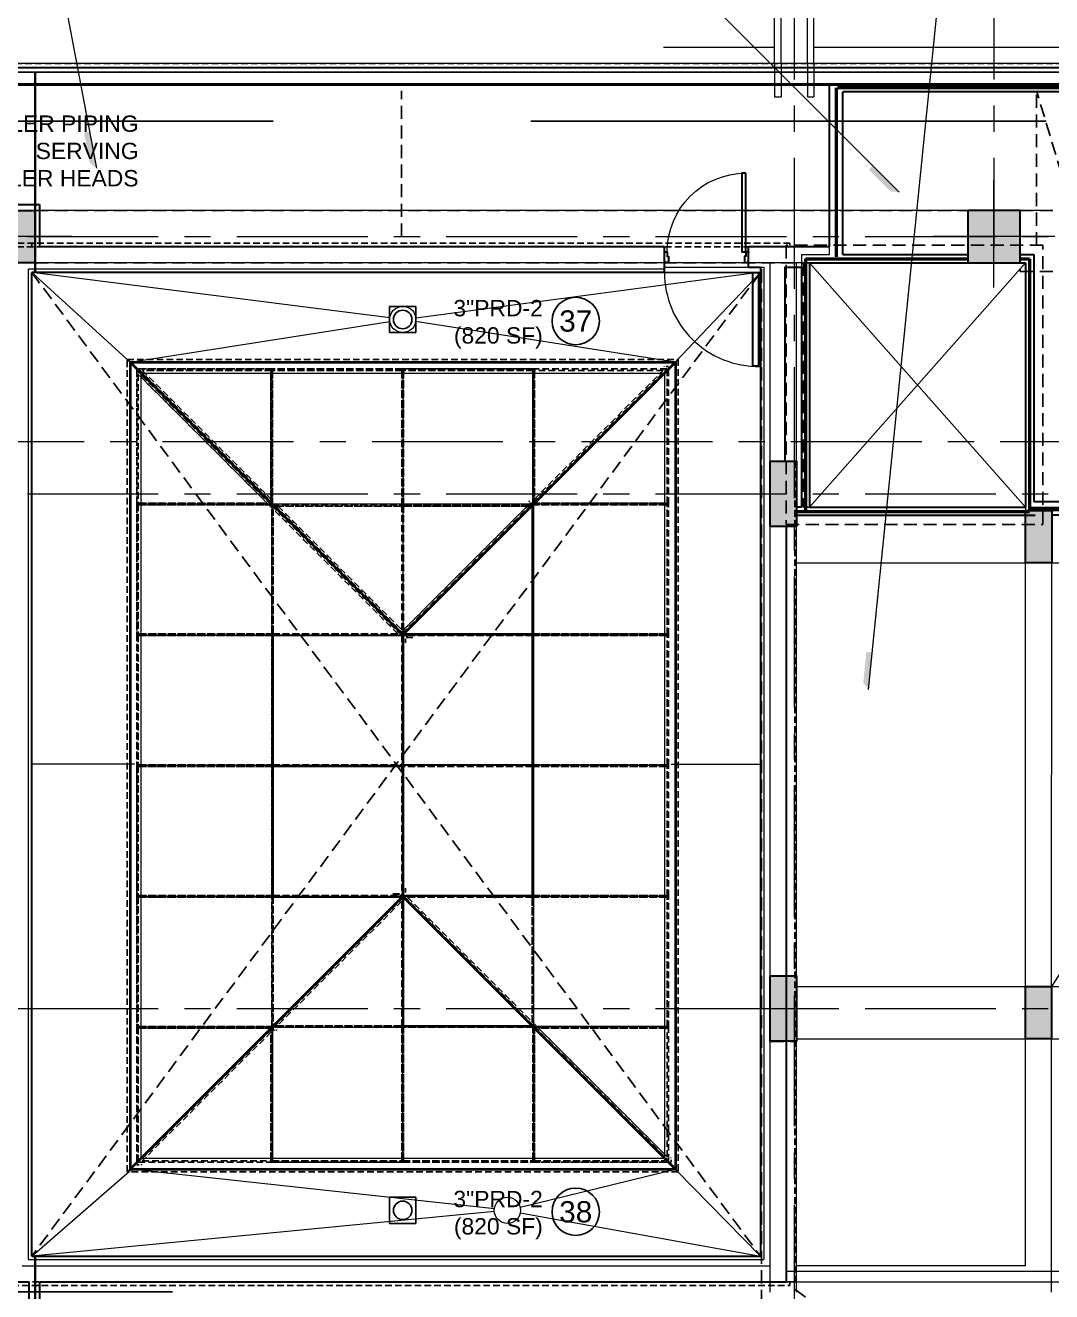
# Model space of a CAD drawing. Header units: inches. Extents: x -26575 to -19632, y -3216 to 2257.
# Drawn here: x -23214 to -22743, y 537 to 1118 of the extents above; entities that cross this region are included whole.
import ezdxf
from ezdxf.enums import TextEntityAlignment as Align

# ---------------------------------------------------------------- set-up
doc = ezdxf.new("R2010")
doc.units = ezdxf.units.IN
doc.header["$LTSCALE"] = 48
doc.header["$MEASUREMENT"] = 0
doc.linetypes.add('A114$0$CENTER', pattern=[2, 1.25, -0.25, 0.25, -0.25])
doc.linetypes.add('NB_15th_PH Roof_plan$0$HIDDEN2', pattern=[0.1875, 0.125, -0.0625])
for name, color, linetype in [('A114$0$A-ANNO-PATT-13-14', 8, 'Continuous'), ('A114$0$A-AREA-IDEN', 8, 'Continuous'), ('A114$0$A-COLS-COLS13-14', 8, 'Continuous'), ('A114$0$A-DOOR', 8, 'Continuous'), ('A114$0$A-DOOR-FRAM', 8, 'Continuous'), ('A114$0$A-FLOR-OPN-TO-BELOW', 8, 'Continuous'), ('A114$0$A-FLOR-SLAB', 8, 'Continuous'), ('A114$0$A-GRID-GRDP0-15', 8, 'Continuous'), ('A114$0$A-ROOF-CRTS', 8, 'Continuous'), ('A114$0$A-ROOF-RFDR', 8, 'Continuous'), ('A114$0$A-ROOF-SKYL', 8, 'Continuous'), ('A114$0$A-TRELLIS-FRAME', 8, 'Continuous'), ('A114$0$A-TRELLIS-FRAME-13-14_floor', 8, 'Continuous'), ('A114$0$A-TRELLIS-FRAME-15th_plan', 8, 'Continuous'), ('A114$0$A-WALL-FIRE', 8, 'Continuous'), ('A114$0$A-WALL-FULL-EXTR', 8, 'Continuous'), ('A114$0$A-WALL-FULL-INTR', 8, 'Continuous'), ('A114$0$A-WALL-INTR', 8, 'Continuous'), ('A114$0$S-BEAM', 8, 'Continuous'), ('A114$0$S-BEAM-BELOW', 8, 'Continuous'), ('NB_15th_PH Roof_plan$0$STCBEAMS', 1, 'NB_15th_PH Roof_plan$0$HIDDEN2'), ('NB_15th_PH Roof_plan$0$STCCOLS2', 1, 'NB_15th_PH Roof_plan$0$HIDDEN2'), ('NB_15th_PH Roof_plan$0$STFIN1', 1, 'NB_15th_PH Roof_plan$0$HIDDEN2'), ('NB_15th_PH Roof_plan$0$STFLOPNGS', 1, 'NB_15th_PH Roof_plan$0$HIDDEN2'), ('NB_15th_PH Roof_plan$0$STPJ', 1, 'NB_15th_PH Roof_plan$0$HIDDEN2'), ('NB_15th_PH Roof_plan$0$STPTREINF', 1, 'NB_15th_PH Roof_plan$0$HIDDEN2'), ('NB_15th_PH Roof_plan$0$STRFDRAIN', 1, 'NB_15th_PH Roof_plan$0$HIDDEN2'), ('NB_15th_PH Roof_plan$0$STSLABEDGE', 1, 'NB_15th_PH Roof_plan$0$HIDDEN2'), ('P-Anno', 6, 'Continuous'), ('P-Anno @ 96', 6, 'Continuous'), ('P-Pipe-Ftng', 122, 'Continuous'), ('P-Strm-Pipe', 13, 'Continuous'), ('XREF', 7, 'Continuous')]:
    doc.layers.add(name, color=color, linetype=linetype)
doc.styles.add('MAMEP ANNO', font='arial.ttf', dxfattribs={"height": 0.078125})
doc.styles.add('NB_15th_PH Roof_plan$0$ROMANS', font='romans.shx', dxfattribs={"width": 0.8})
doc.dimstyles.new('NB_15th_PH Roof_plan$0$tce_96', dxfattribs={"dimscale": 96, "dimtxt": 0.09375, "dimasz": 0.075, "dimexe": 0.075, "dimexo": 0.0625, "dimgap": 0.03125, "dimtad": 1, "dimdec": 3, "dimzin": 3, "dimdsep": 46, "dimlunit": 4, "dimtxsty": 'NB_15th_PH Roof_plan$0$ROMANS', "dimblk": 'NB_15th_PH Roof_plan$0$_ArchTick', "dimcen": 0, "dimdle": 0.075, "dimclrd": 3, "dimclre": 3, "dimclrt": 10, "dimadec": 0, "dimazin": 1, "dimtfac": 1, "dimtdec": 3, "dimtmove": 0, "dimatfit": 3, "dimldrblk": 'NB_15th_PH Roof_plan$0$_ArchTick', "dimfxl": 1, "dimtolj": 1, "dimtzin": 3, "dimlwd": -1, "dimlwe": -1, "dimarcsym": 0})

# ---------------------------------------------------------------- blocks, each defined once
blk = doc.blocks.new('A114')
at = {"layer": 'A114$0$A-ANNO-PATT-13-14', "lineweight": 30, "extrusion": (0, 0, -1)}
for points in [[(23209.02, 1009.15, 0), (23209.02, 1033.15, 0), (23233.02, 1009.15, 0), (23233.02, 1033.15, 0)], [(22755.03, 677.34, 0), (22743.03, 677.34, 0), (22755.03, 653.34, 0), (22743.03, 653.34, 0)]]:
    blk.add_solid(points, dxfattribs=at)
at = {"layer": 'A114$0$A-ANNO-PATT-13-14', "lineweight": 0, "extrusion": (0, 0, -1)}
blk.add_solid([(22757.52, 1033.16, 0), (22781.52, 1033.16, 0), (22757.52, 1009.16, 0), (22781.52, 1009.16, 0)], dxfattribs=at)
at = {"layer": 'A114$0$A-ANNO-PATT-13-14', "lineweight": 30}
for points in [[(-22872.02, 918.16), (-22860.02, 918.16), (-22872.02, 888.16), (-22860.02, 888.16)], [(-22755.02, 895.52), (-22743.02, 895.52), (-22755.02, 871.52), (-22743.02, 871.52)], [(-22872.02, 682.16), (-22860.02, 682.16), (-22872.02, 652.16), (-22860.02, 652.16)]]:
    blk.add_solid(points, dxfattribs=at)
at = {"layer": 'A114$0$A-AREA-IDEN', "lineweight": 0}
for p, q in [((-22827.04, 813.42), (-22760.13, 1473.1)), ((-22812.91, 1041.6), (-22943.12, 1171.87))]:
    blk.add_line(p, q, dxfattribs=at)
at = {"layer": 'A114$0$A-AREA-IDEN', "lineweight": 0, "flags": 128}
blk.add_lwpolyline([(-23186.29, 1339.41), (-23235.39, 1339.41), (-23180.82, 1052.51)], dxfattribs=at)
at = {"layer": 'A114$0$A-AREA-IDEN', "lineweight": 0}
for points in [[(-23180.82, 1052.51), (-23184.01, 1069.3), (-23183.96, 1054.9), (-23186.61, 1068.81)], [(-23180.82, 1052.51), (-23184.01, 1069.3), (-23183.96, 1054.9), (-23186.61, 1068.81)], [(-22812.91, 1041.6), (-22824.99, 1053.7), (-22816.85, 1041.82), (-22826.86, 1051.83)], [(-22812.91, 1041.6), (-22824.99, 1053.7), (-22816.85, 1041.82), (-22826.86, 1051.83)]]:
    blk.add_solid(points, dxfattribs=at)
at = {"layer": 'A114$0$A-AREA-IDEN', "lineweight": 0, "extrusion": (-8.04894e-18, -7.93485e-17, -1)}
blk.add_solid([(22827.04, 813.42), (22825.32, 830.43), (22829.37, 816.61), (22827.94, 830.69)], dxfattribs=at)
blk.add_solid([(22827.04, 813.42), (22825.32, 830.43), (22829.37, 816.61), (22827.94, 830.69)], dxfattribs=at)
at = {"layer": 'A114$0$A-COLS-COLS13-14', "lineweight": 0}
for p, q in [((-22769.53, 997.86), (-22769.53, 1047.14)), ((-23193.02, 1021.17, 0), (-23249.02, 1021.17, 0)), ((-23192.27, 1021.17, 0), (-23248.27, 1021.17, 0)), ((-22741.52, 1021.17, 0), (-22797.52, 1021.17, 0)), ((-23233.68, 667.15), (-23206.15, 667.15)), ((-22888.12, 667.15), (-22841.4, 667.15))]:
    blk.add_line(p, q, dxfattribs=at)
at = {"layer": 'A114$0$A-COLS-COLS13-14', "lineweight": 30}
for points in [[(-23233.02, 1033.15, 0), (-23209.02, 1033.15, 0), (-23209.02, 1009.15, 0), (-23233.02, 1009.15, 0)], [(-22781.52, 1033.16, 0), (-22781.52, 1009.16, 0), (-22757.52, 1009.16, 0), (-22757.52, 1033.16, 0)], [(-22872.02, 918.16), (-22860.02, 918.16), (-22860.02, 888.16), (-22872.02, 888.16)], [(-22755.02, 895.52), (-22743.02, 895.52), (-22743.02, 871.52), (-22755.02, 871.52)], [(-22872.02, 682.16), (-22860.02, 682.16), (-22860.02, 652.16), (-22872.02, 652.16)], [(-22755.03, 677.34, 0), (-22743.03, 677.34, 0), (-22743.03, 653.34, 0), (-22755.03, 653.34, 0)]]:
    blk.add_3dface(points, dxfattribs=at)
at = {"layer": 'A114$0$A-DOOR', "lineweight": 0, "extrusion": (0, 0, -1)}
blk.add_arc((22883.27, 1014.23), 36, 0, 90, dxfattribs=at)
at = {"layer": 'A114$0$A-DOOR', "lineweight": 0}
blk.add_arc((-22877.45, 1004.67), 43.07, 180, 270.77978, dxfattribs=at)
at = {"layer": 'A114$0$A-DOOR', "lineweight": 30}
for points in [[(-22883.27, 1050.23), (-22885.02, 1050.23), (-22885.02, 1014.23), (-22883.27, 1014.23)], [(-22879.95, 1004.67), (-22877.45, 1004.67), (-22877.45, 961.67), (-22879.95, 961.67)]]:
    blk.add_3dface(points, dxfattribs=at)
at = {"layer": 'A114$0$A-DOOR-FRAM', "lineweight": 30}
for p, q in [((-22920.52, 1014.23), (-22919.27, 1014.23)), ((-22920.52, 1014.23), (-22920.52, 1013.86)), ((-22919.27, 1014.23), (-22919.27, 1012.23)), ((-22919.27, 1012.23), (-22918.65, 1012.23)), ((-22918.65, 1012.23), (-22918.65, 1009.23)), ((-22883.27, 1012.23), (-22883.9, 1012.23)), ((-22883.9, 1012.23), (-22883.9, 1009.23)), ((-22882.02, 1014.23), (-22883.27, 1014.23)), ((-22883.27, 1014.23), (-22883.27, 1012.23)), ((-22882.02, 1014.23), (-22882.02, 1013.86)), ((-22920.52, 1009.23), (-22920.52, 1009.61)), ((-22918.65, 1009.23), (-22920.52, 1009.23)), ((-22883.9, 1009.23), (-22882.02, 1009.23)), ((-22882.02, 1009.23), (-22882.02, 1009.61))]:
    blk.add_line(p, q, dxfattribs=at)
at = {"layer": 'A114$0$A-DOOR-FRAM', "lineweight": 13}
for p, q in [((-22920.52, 1013.86), (-22920.37, 1013.86)), ((-22920.37, 1014.08), (-22919.42, 1014.08)), ((-22920.37, 1014.08), (-22920.37, 1013.86)), ((-22919.42, 1014.08), (-22919.42, 1012.08)), ((-22919.42, 1012.08), (-22918.8, 1012.08)), ((-22918.8, 1012.08), (-22918.8, 1009.38)), ((-22883.12, 1012.08), (-22883.75, 1012.08)), ((-22883.75, 1012.08), (-22883.75, 1009.38)), ((-22882.17, 1014.08), (-22883.12, 1014.08)), ((-22883.12, 1014.08), (-22883.12, 1012.08)), ((-22882.17, 1014.08), (-22882.17, 1013.86)), ((-22882.02, 1013.86), (-22882.17, 1013.86)), ((-22920.37, 1009.61), (-22920.52, 1009.61)), ((-22920.37, 1009.38), (-22920.37, 1009.61)), ((-22918.8, 1009.38), (-22920.37, 1009.38)), ((-22883.75, 1009.38), (-22882.17, 1009.38)), ((-22882.17, 1009.38), (-22882.17, 1009.61)), ((-22882.17, 1009.61), (-22882.02, 1009.61))]:
    blk.add_line(p, q, dxfattribs=at)
at = {"layer": 'A114$0$A-FLOR-OPN-TO-BELOW', "lineweight": 0}
for p, q in [((-22755.01, 1009.16), (-22854.02, 897.16)), ((-22854.02, 1009.15), (-22755.02, 897.16)), ((-22619, 871.52), (-22743.03, 677.34))]:
    blk.add_line(p, q, dxfattribs=at)
at = {"layer": 'A114$0$A-FLOR-SLAB', "lineweight": 0}
for p, q in [((-22922.83, 1090.49), (-23358.4, 1090.49)), ((-21420.54, 1090.49), (-22924.83, 1090.49))]:
    blk.add_line(p, q, dxfattribs=at)
at = {"layer": 'A114$0$A-FLOR-SLAB', "lineweight": 13}
for q in [(-22743.02, 871.52), (-22619, 677.34)]:
    blk.add_line((-22743.03, 677.34), q, dxfattribs=at)
at = {"layer": 'A114$0$A-GRID-GRDP0-15', "linetype": 'A114$0$CENTER', "lineweight": 0}
for p, q in [((-22861.02, 2113.24), (-22861.02, -797.91)), ((-22769.53, 2113.24), (-22769.53, 1016.11)), ((-23884.56, 1021.17), (-20452.76, 1021.17)), ((-24110.57, 927.16), (-20437.54, 927.16)), ((-23884.56, 903.16), (-20364.93, 903.16)), ((-23884.56, 667.16), (-20368.73, 667.16))]:
    blk.add_line(p, q, dxfattribs=at)
at = {"layer": 'A114$0$A-ROOF-CRTS', "lineweight": 0}
for p, q in [((-23210.52, 1004.67), (-23165.44, 963.6)), ((-23046.43, 983.9), (-23210.52, 1004.67)), ((-23034.57, 983.92), (-22878.7, 1004.67)), ((-22876.45, 1004.67), (-22915.62, 963.6)), ((-23165.44, 963.6), (-23046.4, 982.22)), ((-22915.62, 963.6), (-23034.6, 982.21)), ((-23163.52, 779.17), (-23210.52, 779.17)), ((-22917.52, 779.17), (-22876.52, 779.17)), ((-23210.52, 553.67), (-23164.69, 593.6)), ((-22998.49, 575.29), (-23165.52, 593.6)), ((-22986.7, 576.07), (-22915.52, 593.6)), ((-22915.57, 593.6), (-22876.52, 553.67)), ((-22998.5, 574.06), (-23210.52, 553.67)), ((-22986.62, 573.57), (-22876.52, 553.67))]:
    blk.add_line(p, q, dxfattribs=at)
at = {"layer": 'A114$0$A-ROOF-RFDR', "lineweight": 13}
for centre in [(-23040.47, 983.15), (-22992.52, 574.64)]:
    blk.add_circle(centre, 6, dxfattribs=at)
at = {"layer": 'A114$0$A-ROOF-SKYL', "lineweight": 40}
for p, q in [((-23040.52, 838.6), (-23165.52, 963.6)), ((-23165.52, 963.6), (-22915.52, 963.6)), ((-23165.52, 963.6), (-23165.52, 593.6)), ((-23040.52, 838.6), (-22915.52, 963.6)), ((-22915.52, 963.6), (-22915.52, 593.6)), ((-23040.52, 838.6), (-23040.52, 718.6)), ((-23165.52, 593.6), (-23040.52, 718.6)), ((-22915.52, 593.6), (-23040.52, 718.6)), ((-23165.52, 593.6), (-22915.52, 593.6))]:
    blk.add_line(p, q, dxfattribs=at)
at = {"layer": 'A114$0$A-ROOF-SKYL', "lineweight": 0}
for p, q in [((-23160.52, 958.6), (-22920.53, 958.6)), ((-23160.52, 958.6), (-23160.52, 598.61)), ((-23100.52, 958.6), (-23100.52, 598.61)), ((-23040.52, 958.6), (-23040.52, 838.6)), ((-22980.52, 958.6), (-22980.52, 598.61)), ((-22920.53, 958.6), (-22920.53, 598.61)), ((-23160.52, 898.6), (-22920.53, 898.6)), ((-23160.52, 838.6), (-22920.53, 838.6)), ((-23040.52, 778.6), (-23160.52, 778.6)), ((-22920.53, 778.6), (-23040.52, 778.6)), ((-22920.53, 718.6), (-23160.52, 718.6)), ((-23040.52, 598.61), (-23040.52, 718.6)), ((-22920.53, 658.6), (-23160.52, 658.6)), ((-23160.52, 598.61), (-22920.53, 598.61))]:
    blk.add_line(p, q, dxfattribs=at)
at = {"layer": 'A114$0$A-TRELLIS-FRAME', "lineweight": 0}
for p, q in [((-22870.02, 1100.49, 352.97), (-22870.02, 1091.24, 352.97)), ((-22867.02, 1100.49, 352.97), (-22867.02, 1091.24, 352.97)), ((-22855.02, 1100.49, 352.97), (-22855.02, 1091.24, 352.97)), ((-22852.02, 1100.49, 352.97), (-22852.02, 1091.24, 352.97)), ((-22870.02, 1091.24, 352.97), (-22870.02, 1085.24, 352.97)), ((-22867.02, 1091.24, 352.97), (-22867.02, 1085.24, 352.97)), ((-22855.02, 1091.24, 352.97), (-22855.02, 1085.24, 352.97)), ((-22852.02, 1091.24, 352.97), (-22852.02, 1085.24, 352.97)), ((-22870.02, 1085.24, 352.97), (-22867.02, 1085.24, 352.97)), ((-22855.02, 1085.24, 352.97), (-22852.02, 1085.24, 352.97))]:
    blk.add_line(p, q, dxfattribs=at)
at = {"layer": 'A114$0$A-TRELLIS-FRAME-13-14_floor', "lineweight": 0}
for p, q in [((-22921.02, 1107.99, 0), (-22870.02, 1107.99, 0)), ((-22852.02, 1107.99, 0), (-22510.02, 1107.99, 0))]:
    blk.add_line(p, q, dxfattribs=at)
at = {"layer": 'A114$0$A-TRELLIS-FRAME-15th_plan', "lineweight": 0}
for p, q in [((-22870.02, 1100.49, 0), (-22870.02, 1400.49, 0)), ((-22867.02, 1100.49, 0), (-22867.02, 1400.49, 0)), ((-22855.02, 1100.49, 0), (-22855.02, 1400.49, 0)), ((-22852.02, 1100.49, 0), (-22852.02, 1400.49, 0))]:
    blk.add_line(p, q, dxfattribs=at)
at = {"layer": 'A114$0$A-WALL-FIRE', "lineweight": 53}
for p, q in [((-22841.84, 1089.37), (-22841.84, 1011.8)), ((-22526.34, 1089.37), (-22841.21, 1089.37)), ((-22855.9, 1011.02), (-22781.52, 1011.02)), ((-22855.9, 1011.02), (-22855.9, 895.14)), ((-22757.52, 1011.02), (-22753.14, 1011.02)), ((-22753.14, 1011.02), (-22753.14, 895.14)), ((-22860.02, 895.14), (-22753.14, 895.14)), ((-22608.9, 896.48), (-22753.14, 896.48))]:
    blk.add_line(p, q, dxfattribs=at)
at = {"layer": 'A114$0$A-WALL-FULL-EXTR', "lineweight": 13}
blk.add_line((-21410.54, 1100.48), (-23476.75, 1100.49), dxfattribs=at)
at = {"layer": 'A114$0$A-WALL-FULL-EXTR', "lineweight": 30}
for p, q in [((-21412.54, 1098.49), (-23476.75, 1098.51)), ((-23460.61, 1091.24), (-21419.79, 1091.24)), ((-22529.4, 1087.49), (-22838.77, 1087.49))]:
    blk.add_line(p, q, dxfattribs=at)
at = {"layer": 'A114$0$A-WALL-FULL-INTR', "lineweight": 30}
for p, q in [((-22844.9, 1016.42), (-22844.9, 1091.24)), ((-22838.77, 1012.9), (-22838.77, 1087.49)), ((-23315.42, 1035.92), (-23207.02, 1035.92)), ((-23207.02, 1035.92), (-23207.02, 1016.42)), ((-22920.52, 1016.42), (-23207.02, 1016.42)), ((-22920.52, 1007.17), (-22920.52, 1016.42)), ((-22844.9, 1016.42), (-22882.02, 1016.42)), ((-22882.02, 1007.17), (-22882.02, 1016.42)), ((-22838.77, 1012.9), (-22781.52, 1012.9)), ((-22757.52, 1012.9), (-22751.26, 1012.9)), ((-22751.26, 1012.9), (-22751.27, 899.54)), ((-23210.52, 553.67), (-23210.52, 1004.67)), ((-22920.52, 1004.67), (-23210.52, 1004.67)), ((-22920.52, 1004.67), (-22920.52, 1007.17)), ((-22882.02, 1007.17), (-22876.52, 1007.17)), ((-22876.52, 1007.17), (-22876.52, 553.67)), ((-22865.49, 1007.17), (-22857.77, 1007.17)), ((-22865.4, 1007.17), (-22865.4, 918.16)), ((-22857.77, 1007.17), (-22857.77, 897.16)), ((-22854.02, 1009.15), (-22854.02, 897.16)), ((-22854.02, 1009.15), (-22755.01, 1009.15)), ((-22755.01, 1009.16), (-22755.02, 897.16)), ((-22857.77, 897.16), (-22860.02, 897.16)), ((-22854.02, 897.16), (-22755.02, 897.16)), ((-22610.78, 899.54), (-22751.27, 899.54)), ((-22860.02, 893.41), (-22750.63, 893.41)), ((-22619, 893.41), (-22743.02, 893.41)), ((-22864.77, 888.16), (-22864.77, 541.92)), ((-23210.52, 553.67), (-22876.52, 553.67)), ((-23222.27, 541.92), (-23211.9, 541.92)), ((-23211.9, 541.92), (-23211.9, 379.16)), ((-23207.02, 541.92), (-23207.02, 213.32)), ((-23207.02, 541.92), (-22864.77, 541.92))]:
    blk.add_line(p, q, dxfattribs=at)
at = {"layer": 'A114$0$A-WALL-FULL-INTR', "lineweight": 0}
for p, q in [((-22844.9, 1012.9), (-22844.9, 1016.42)), ((-22857.77, 1012.9), (-22844.9, 1012.9)), ((-22857.77, 1012.9), (-22857.77, 1007.17)), ((-23212.02, 552.17), (-23212.02, 1006.17)), ((-22920.52, 1006.17), (-23212.02, 1006.17)), ((-22920.52, 1007.17), (-22882.02, 1007.17)), ((-22920.52, 1004.67), (-22876.45, 1004.67)), ((-22881.93, 1007.17), (-22879.43, 1007.17)), ((-22876.52, 1007.17), (-22875.02, 1007.17)), ((-22875.02, 1007.17), (-22875.02, 552.17)), ((-23212.02, 552.17), (-22875.02, 552.17))]:
    blk.add_line(p, q, dxfattribs=at)
at = {"layer": 'A114$0$A-WALL-INTR', "lineweight": 13}
for p, q in [((-22864.77, 546.8), (-22545.26, 546.8)), ((-22864.77, 541.92), (-22545.26, 541.92))]:
    blk.add_line(p, q, dxfattribs=at)
at = {"layer": 'A114$0$S-BEAM', "lineweight": 13}
blk.add_line((-22743.01, 1033.16), (-23209.02, 1033.16), dxfattribs=at)
at = {"layer": 'A114$0$S-BEAM', "lineweight": 0}
for p, q in [((-22872.02, 918.16), (-22872.02, 1009.16)), ((-22860.02, 918.16), (-22860.02, 1009.16)), ((-22755.01, 1009.15), (-22755.01, 895.52)), ((-22872.02, 537.16), (-22872.02, 912.16)), ((-22860.02, 895.52), (-22508.03, 895.52)), ((-22860.02, 537.16), (-22860.02, 888.16)), ((-22860.02, 871.52), (-22502.02, 871.52)), ((-22860.02, 677.34), (-22501.06, 677.34)), ((-22860.02, 653.34), (-22501.06, 653.34)), ((-23215.02, 549.17), (-22872.02, 549.17))]:
    blk.add_line(p, q, dxfattribs=at)
at = {"layer": 'A114$0$S-BEAM', "lineweight": 0, "flags": 128}
blk.add_lwpolyline([(-22757.52, 1009.16), (-23233.02, 1009.16)], dxfattribs=at)
at = {"layer": 'A114$0$S-BEAM-BELOW', "lineweight": 0}
for p, q in [((-22755.03, 549.16, 352.97), (-22755.03, 871.52, 352.97)), ((-22743.03, 537.16, 352.97), (-22743.03, 653.34, 352.97)), ((-22755.04, 549.16, 352.97), (-22860.02, 549.16, 352.97))]:
    blk.add_line(p, q, dxfattribs=at)
blk = doc.blocks.new('LDGD')
at = {"layer": 'P-Pipe-Ftng'}
for p, q in [((-3, -3), (-3, 3)), ((3, 3), (-3, 3)), ((3, -3), (3, 3)), ((3, -3), (-3, -3))]:
    blk.add_line(p, q, dxfattribs=at)
blk.add_circle((0, 0), 2.12, dxfattribs=at)
blk = doc.blocks.new('*U350')
at = {"color": 0, "linetype": 'Continuous'}
blk.add_circle((0, 0), 0.1132, dxfattribs=at)
at = {"color": 0, "linetype": 'ByBlock', "style": 'MAMEP ANNO'}
blk.add_attdef('ID', text='', height=0.1016, dxfattribs=at).set_placement((0, 0), align=Align.MIDDLE_CENTER)
blk = doc.blocks.new('NB_15th_PH Roof_plan$0$_ArchTick')
at = {"linetype": 'ByBlock', "const_width": 0.15}
blk.add_lwpolyline([(-0.5, -0.5), (0.5, 0.5)], dxfattribs=at)
blk = doc.blocks.new('NB_15th_PH Roof_plan')
at = {"layer": 'NB_15th_PH Roof_plan$0$STCBEAMS', "linetype": 'NB_15th_PH Roof_plan$0$HIDDEN2'}
for p, q in [((-23209.02, 1033.15, 0), (-22781.52, 1033.15)), ((-22757.52, 1033.16, 0), (-22604.52, 1033.15)), ((-22757.52, 1033.16, 0), (-22757.52, 1005.15, 0)), ((-23209.02, 1009.15, 0), (-22781.52, 1009.15)), ((-22876.02, 379.16), (-22876.02, 1009.15)), ((-22757.52, 1005.15, 0), (-22129.02, 1005.15, 0))]:
    blk.add_line(p, q, dxfattribs=at)
at = {"layer": 'NB_15th_PH Roof_plan$0$STCBEAMS', "linetype": 'Continuous'}
for points in [[(-21414.54, 1096.49), (-23728.15, 1096.49), (-23909.03, 689.38), (-23557.5, 689.38), (-23557.5, 208.02), (-23016.34, 207.99), (-23016.34, 268.11), (-22345.34, 268.07), (-22345.34, 207.95), (-22218.31, 207.94), (-22218.33, 439.25), (-21414.54, 439.13)], [(-23210.52, 1004.67), (-22876.52, 1004.67), (-22876.52, 553.67), (-23210.52, 553.67)]]:
    blk.add_lwpolyline(points, close=True, dxfattribs=at)
at = {"layer": 'NB_15th_PH Roof_plan$0$STCCOLS2', "elevation": 0}
for points in [[(-23233.02, 1009.17), (-23209.02, 1009.17), (-23209.02, 1033.17), (-23233.02, 1033.17)], [(-22781.52, 1033.16), (-22757.52, 1033.16), (-22757.52, 1009.16), (-22781.52, 1009.16)]]:
    blk.add_lwpolyline(points, close=True, dxfattribs=at)
at = {"layer": 'NB_15th_PH Roof_plan$0$STCCOLS2'}
for points in [[(-22872.02, 888.16), (-22860.02, 888.16), (-22860.02, 918.16), (-22872.02, 918.16)], [(-22872.02, 652.15), (-22860.02, 652.15), (-22860.02, 682.15), (-22872.02, 682.15)]]:
    blk.add_lwpolyline(points, close=True, dxfattribs=at)
at = {"layer": 'NB_15th_PH Roof_plan$0$STFIN1', "ltscale": 0.5}
for p, q in [((-23226.27, 1016.42), (-22864.77, 1016.42)), ((-22863.03, 1018.17), (-23224.03, 1018.17)), ((-23210.52, 1018.17), (-23210.52, 1016.42)), ((-22863.03, 1017.15), (-22863.03, 1018.17)), ((-22876.52, 1004.67), (-23210.52, 1004.67)), ((-23210.52, 1004.67), (-23210.52, 553.67)), ((-22876.52, 553.67), (-22876.52, 1004.67)), ((-23166.78, 592.35), (-23166.78, 964.85)), ((-23166.78, 964.85), (-22914.28, 964.85)), ((-23162.41, 960.49), (-23166.78, 964.85)), ((-22914.28, 964.85), (-22918.64, 960.49)), ((-22914.28, 964.85), (-22914.28, 592.35)), ((-23161.8, 959.87), (-23162.41, 960.49)), ((-23162.41, 960.49), (-23162.41, 596.72)), ((-22919.48, 960.49), (-23162.41, 960.49)), ((-23162.41, 959.65), (-23162.41, 898.6)), ((-23162.41, 959.65), (-23161.85, 959.65)), ((-23161.85, 959.65), (-23162.41, 959.65)), ((-23100.71, 897.95), (-23162.41, 959.65)), ((-23161.57, 960.49), (-23100.16, 899.08)), ((-23161.57, 960.49), (-23161.57, 959.93)), ((-23161.57, 959.93), (-23161.57, 960.49)), ((-23100.53, 960.49), (-23161.57, 960.49)), ((-23159.89, 959.81), (-23100.91, 900.83)), ((-23100.53, 959.81), (-23159.89, 959.81)), ((-23100.91, 959.81), (-23159.89, 959.81)), ((-23159.89, 959.81), (-23100.91, 900.83)), ((-23100.91, 900.83), (-23100.91, 959.81)), ((-23100.53, 959.2), (-23100.91, 959.2)), ((-23100.91, 959.03), (-23100.16, 959.03)), ((-23100.91, 959.03), (-23100.91, 899.66)), ((-23040.53, 960.49), (-23100.53, 960.49)), ((-23040.53, 959.81), (-23100.53, 959.81)), ((-23100.16, 959.2), (-23100.53, 959.2)), ((-23040.91, 959.81), (-23100.16, 959.81)), ((-23100.16, 959.81), (-23100.16, 898.19)), ((-23100.16, 959.03), (-23100.16, 897.9)), ((-23040.91, 898.19), (-23040.91, 959.81)), ((-23040.53, 959.2), (-23040.91, 959.2)), ((-23040.91, 959.03), (-23040.16, 959.03)), ((-23040.91, 959.03), (-23040.91, 897.86)), ((-22980.53, 960.49), (-23040.53, 960.49)), ((-22980.53, 959.81), (-23040.53, 959.81)), ((-23040.16, 959.2), (-23040.53, 959.2)), ((-22980.91, 959.81), (-23040.16, 959.81)), ((-23040.16, 959.81), (-23040.16, 898.19)), ((-23040.16, 959.03), (-23040.16, 897.86)), ((-22980.91, 899.06), (-22919.48, 960.49)), ((-22980.91, 898.98), (-22980.91, 959.81)), ((-22980.53, 959.2), (-22980.91, 959.2)), ((-22980.91, 959.03), (-22980.16, 959.03)), ((-22980.91, 959.03), (-22980.91, 898.98)), ((-22919.48, 960.49), (-22980.53, 960.49)), ((-22921.16, 959.81), (-22980.53, 959.81)), ((-22980.16, 959.2), (-22980.53, 959.2)), ((-22919.31, 960.15), (-22980.48, 898.98)), ((-22980.16, 900.81), (-22921.16, 959.81)), ((-22921.16, 959.81), (-22980.16, 959.81)), ((-22980.16, 959.81), (-22980.16, 900.81)), ((-22980.16, 900.81), (-22921.16, 959.81)), ((-22980.16, 959.03), (-22980.16, 899.64)), ((-22920.71, 961.6), (-22920.6, 961.6)), ((-22920.71, 961.49), (-22920.71, 961.6)), ((-22919.76, 961.6), (-22919.31, 961.6)), ((-22919.63, 960.15), (-22919.31, 960.15)), ((-22919.31, 961.6), (-22918.64, 961.6)), ((-22919.31, 898.6), (-22919.31, 961.6)), ((-22919.31, 898.98), (-22919.31, 960.15)), ((-22918.64, 898.6), (-22918.64, 961.6)), ((-23161.73, 957.97), (-23161.73, 898.6)), ((-23101.16, 897.39), (-23161.73, 957.97)), ((-23161.73, 957.97), (-23161.73, 898.98)), ((-23102.74, 898.98), (-23161.73, 957.97)), ((-22860.77, 918.16), (-22864.77, 918.16)), ((-22860.77, 918.16), (-22860.77, 541.92)), ((-23162.41, 898.6), (-23162.41, 838.6)), ((-23161.73, 898.98), (-23102.74, 898.98)), ((-23161.73, 898.6), (-23161.73, 838.6)), ((-23161.73, 898.23), (-23161.73, 838.98)), ((-23100.52, 898.23), (-23161.73, 898.23)), ((-23161.12, 898.98), (-23161.12, 898.6)), ((-23161.12, 898.6), (-23161.12, 898.23)), ((-23160.95, 898.23), (-23160.95, 898.98)), ((-23160.95, 898.98), (-23103.92, 898.98)), ((-23160.95, 898.23), (-23103.17, 898.23)), ((-23103.17, 898.23), (-23103.92, 898.98)), ((-23102.55, 898.23), (-23103.3, 898.98)), ((-23102.4, 898.23), (-23102.4, 898.36)), ((-23102.4, 898.36), (-23102.12, 898.36)), ((-23042.74, 838.98), (-23101.16, 897.39)), ((-23100.91, 899.04), (-23100.91, 899.66)), ((-23041.08, 838.32), (-23100.71, 897.95)), ((-23100.52, 838.98), (-23100.52, 898.23)), ((-23100.38, 898.23), (-23100.52, 898.23)), ((-23100.52, 895.58), (-23099.91, 895.58)), ((-23099.85, 894.91), (-23100.52, 895.58)), ((-23100.52, 839.85), (-23100.52, 895.58)), ((-23100.45, 898.01), (-23100.45, 898.19)), ((-23100.45, 898.19), (-23041.78, 898.19)), ((-23100.16, 898.19), (-23040.91, 898.19)), ((-23100.16, 897.9), (-23100.16, 897.58)), ((-23100.08, 896.31), (-23100.08, 895.58)), ((-23099.91, 895.58), (-23100.08, 895.75)), ((-23099.85, 895.53), (-23100.08, 895.75)), ((-23099.85, 896.09), (-23099.85, 838.98)), ((-23042.74, 838.98), (-23099.85, 896.09)), ((-23099.85, 839.85), (-23099.85, 894.91)), ((-23099.27, 898.19), (-23040.31, 839.23)), ((-23098.77, 897.52), (-23041.78, 897.52)), ((-23098.77, 897.52), (-23098.77, 896.91)), ((-23097.6, 897.52), (-23040.91, 840.83)), ((-23040.91, 897.52), (-23097.6, 897.52)), ((-23097.6, 897.52), (-23040.91, 840.83)), ((-23041.78, 898.19), (-23041.78, 897.52)), ((-23040.91, 897.75), (-23041.78, 897.75)), ((-23041.73, 839.24), (-22983.45, 897.52)), ((-23040.91, 897.86), (-23040.91, 839.66)), ((-23040.91, 840.83), (-23040.91, 897.52)), ((-23040.73, 839.24), (-22981.77, 898.19)), ((-22981.19, 898.27), (-23040.48, 838.98)), ((-23040.16, 898.19), (-22981.35, 898.19)), ((-23040.16, 897.86), (-23040.16, 839.39)), ((-23039.28, 897.75), (-23040.16, 897.75)), ((-22983.45, 897.52), (-23040.16, 897.52)), ((-23040.16, 897.52), (-23040.16, 840.81)), ((-23040.16, 840.81), (-22983.45, 897.52)), ((-23039.28, 897.52), (-23039.28, 898.19)), ((-23039.28, 898.19), (-22981.35, 898.19)), ((-23039.28, 897.52), (-22982.28, 897.52)), ((-22982.59, 899.85), (-22982.65, 899.85)), ((-22982.59, 899.61), (-22982.59, 899.85)), ((-22982.35, 899.85), (-22982.59, 899.85)), ((-22981.98, 898.98), (-22982.43, 898.98)), ((-22982.28, 897.41), (-22982.28, 897.52)), ((-22982.25, 898.23), (-22981.98, 898.23)), ((-22981.98, 898.23), (-22981.98, 898.98)), ((-22920.09, 898.98), (-22981.98, 898.98)), ((-22980.9, 898.23), (-22981.98, 898.23)), ((-22981.19, 897.95), (-22981.19, 898.27)), ((-22981.19, 898.19), (-22980.6, 898.19)), ((-22981.19, 898.19), (-22980.91, 898.19)), ((-22981.19, 838.98), (-22981.19, 897.93)), ((-22981.19, 897.35), (-22980.52, 897.35)), ((-22981.19, 897.35), (-22981.19, 839.85)), ((-22980.97, 897.35), (-22980.97, 897.46)), ((-22980.91, 898.22), (-22980.91, 897.88)), ((-22980.91, 897.35), (-22980.91, 897.88)), ((-22920.09, 898.23), (-22980.76, 898.23)), ((-22980.6, 898.19), (-22980.6, 898.01)), ((-22919.31, 898.23), (-22980.52, 898.23)), ((-22980.52, 898.23), (-22980.52, 838.98)), ((-22980.52, 897.35), (-22980.52, 839.85)), ((-22980.48, 898.98), (-22919.31, 898.98)), ((-22980.16, 899.64), (-22980.16, 899.53)), ((-22920.09, 898.98), (-22920.09, 898.23)), ((-22919.93, 898.6), (-22919.93, 898.98)), ((-22919.93, 898.23), (-22919.93, 898.6)), ((-22919.31, 838.6), (-22919.31, 898.6)), ((-22919.31, 838.98), (-22919.31, 898.23)), ((-22918.64, 838.6), (-22918.64, 898.6)), ((-23162.41, 838.6), (-23162.41, 778.6)), ((-23161.73, 838.98), (-23100.52, 838.98)), ((-23161.73, 838.6), (-23161.73, 778.6)), ((-23161.73, 838.23), (-23161.73, 778.98)), ((-23100.52, 838.23), (-23161.73, 838.23)), ((-23161.12, 838.98), (-23161.12, 838.6)), ((-23161.12, 838.6), (-23161.12, 838.23)), ((-23160.95, 838.23), (-23160.95, 838.98)), ((-23160.95, 838.98), (-23100.19, 838.98)), ((-23160.95, 838.23), (-23100.19, 838.23)), ((-23099.85, 839.85), (-23100.52, 839.85)), ((-23100.52, 778.98), (-23100.52, 838.23)), ((-23100.52, 837.35), (-23099.85, 837.35)), ((-23100.52, 779.85), (-23100.52, 837.35)), ((-23100.19, 838.98), (-23041.57, 838.98)), ((-23100.19, 838.23), (-23041.08, 838.23)), ((-23100.08, 839.85), (-23100.08, 838.98)), ((-23100.08, 838.23), (-23100.08, 837.35)), ((-23099.85, 838.98), (-23042.74, 838.98)), ((-23099.85, 838.23), (-23099.85, 778.98)), ((-23041.08, 838.23), (-23099.85, 838.23)), ((-23099.85, 779.85), (-23099.85, 837.35)), ((-23041.47, 839.85), (-23042.02, 839.85)), ((-23041.18, 838.79), (-23041.73, 839.24)), ((-23041.73, 839.24), (-23041.73, 839.03)), ((-23041.47, 839.5), (-23041.47, 839.85)), ((-23041.17, 839.85), (-23041.47, 839.85)), ((-23041.18, 838.79), (-23041.03, 838.94)), ((-23041.18, 838.67), (-23041.18, 838.79)), ((-23041.08, 838.23), (-23040.86, 838.23)), ((-23041.08, 838.23), (-23040.86, 838.23)), ((-23040.86, 838.98), (-23041.01, 838.98)), ((-23040.99, 838.98), (-23040.73, 839.23)), ((-23040.86, 838.23), (-23040.86, 838.98)), ((-22980.86, 838.98), (-23040.86, 838.98)), ((-23040.55, 838.23), (-23040.86, 838.23)), ((-23040.55, 838.23), (-23040.86, 838.23)), ((-23040.86, 838.23), (-23040.86, 778.98)), ((-23040.52, 838.23), (-23040.3, 838.23)), ((-23040.3, 838.23), (-23040.52, 838.23)), ((-23040.48, 838.98), (-22981.19, 838.98)), ((-23040.19, 778.98), (-23040.19, 837.9)), ((-23040.16, 838.97), (-23040.16, 838.38)), ((-23040.16, 838.24), (-23040.16, 837.9)), ((-23040.16, 837.9), (-23040.16, 837.78)), ((-23040.15, 838.23), (-23039.81, 838.23)), ((-23039.34, 838.23), (-23039.81, 838.23)), ((-23039.46, 836.59), (-23039.28, 836.41)), ((-22980.86, 838.23), (-23039.34, 838.23)), ((-22981.19, 838.23), (-23039.34, 838.23)), ((-23039.28, 836.77), (-23039.28, 835.24)), ((-23038.32, 837.35), (-23038.99, 838.02)), ((-23038.99, 837.35), (-23037.15, 837.35)), ((-23035.92, 837.35), (-23037.15, 837.35)), ((-22980.52, 839.85), (-22981.19, 839.85)), ((-22981.19, 778.98), (-22981.19, 838.23)), ((-22981.19, 837.35), (-22980.52, 837.35)), ((-22981.19, 837.35), (-22981.19, 779.85)), ((-22980.97, 838.98), (-22980.97, 839.85)), ((-22980.97, 837.35), (-22980.97, 838.23)), ((-22920.09, 838.98), (-22980.86, 838.98)), ((-22920.09, 838.23), (-22980.86, 838.23)), ((-22980.52, 838.98), (-22919.31, 838.98)), ((-22919.31, 838.23), (-22980.52, 838.23)), ((-22980.52, 838.23), (-22980.52, 778.98)), ((-22980.52, 837.35), (-22980.52, 779.85)), ((-22920.09, 838.98), (-22920.09, 838.23)), ((-22919.93, 838.6), (-22919.93, 838.98)), ((-22919.93, 838.23), (-22919.93, 838.6)), ((-22919.31, 778.6), (-22919.31, 838.6)), ((-22919.31, 778.98), (-22919.31, 838.23)), ((-22918.64, 778.6), (-22918.64, 838.6)), ((-23039.28, 835.24), (-23039.28, 834.85)), ((-23162.41, 778.6), (-23162.41, 718.6)), ((-23161.73, 778.98), (-23100.52, 778.98)), ((-23161.73, 778.6), (-23161.73, 718.6)), ((-23161.73, 778.23), (-23161.73, 718.98)), ((-23100.52, 778.23), (-23161.73, 778.23)), ((-23161.12, 778.98), (-23161.12, 778.6)), ((-23161.12, 778.6), (-23161.12, 778.23)), ((-23160.95, 778.23), (-23160.95, 778.98)), ((-23160.95, 778.98), (-23100.19, 778.98)), ((-23160.95, 778.23), (-23100.19, 778.23)), ((-23099.85, 779.85), (-23100.52, 779.85)), ((-23100.52, 718.98), (-23100.52, 778.23)), ((-23100.19, 778.98), (-23041.08, 778.98)), ((-23100.19, 778.23), (-23041.08, 778.23)), ((-23100.08, 779.85), (-23100.08, 778.98)), ((-23100.08, 778.23), (-23100.08, 777.35)), ((-23099.85, 778.98), (-23041.08, 778.98)), ((-23099.85, 778.23), (-23099.85, 718.98)), ((-23041.08, 778.23), (-23099.85, 778.23)), ((-23041.08, 778.98), (-23040.86, 778.98)), ((-23041.08, 778.23), (-23040.86, 778.23)), ((-23040.86, 778.98), (-23040.52, 778.98)), ((-23040.52, 778.23), (-23040.86, 778.23)), ((-23040.86, 778.23), (-23040.86, 718.98)), ((-23040.52, 778.23), (-23040.52, 778.98)), ((-23040.52, 778.98), (-23040.52, 778.23)), ((-23040.52, 778.98), (-23040.19, 778.98)), ((-23040.19, 778.23), (-23040.52, 778.23)), ((-23039.96, 778.98), (-23040.19, 778.98)), ((-23040.19, 719.31), (-23040.19, 778.23)), ((-23039.96, 778.23), (-23040.19, 778.23)), ((-22980.86, 778.98), (-23039.96, 778.98)), ((-23039.96, 778.98), (-22981.19, 778.98)), ((-22980.86, 778.23), (-23039.96, 778.23)), ((-22981.19, 778.23), (-23039.96, 778.23)), ((-22980.52, 779.85), (-22981.19, 779.85)), ((-22981.19, 718.98), (-22981.19, 778.23)), ((-22980.97, 778.98), (-22980.97, 779.85)), ((-22980.97, 777.35), (-22980.97, 778.23)), ((-22920.09, 778.98), (-22980.86, 778.98)), ((-22920.09, 778.23), (-22980.86, 778.23)), ((-22980.52, 778.98), (-22919.31, 778.98)), ((-22919.31, 778.23), (-22980.52, 778.23)), ((-22980.52, 778.23), (-22980.52, 718.98)), ((-22920.09, 778.98), (-22920.09, 778.23)), ((-22919.93, 778.6), (-22919.93, 778.98)), ((-22919.93, 778.23), (-22919.93, 778.6)), ((-22919.31, 718.6), (-22919.31, 778.6)), ((-22919.31, 718.98), (-22919.31, 778.23)), ((-22918.64, 718.6), (-22918.64, 778.6)), ((-23100.52, 777.35), (-23099.85, 777.35)), ((-23100.52, 719.85), (-23100.52, 777.35)), ((-23099.85, 719.85), (-23099.85, 777.35)), ((-22981.19, 777.35), (-22980.52, 777.35)), ((-22981.19, 777.35), (-22981.19, 719.85)), ((-22980.52, 777.35), (-22980.52, 719.85)), ((-23039.28, 720.8), (-23039.46, 720.62)), ((-23039.28, 722.35), (-23039.28, 721.97)), ((-23039.28, 720.44), (-23039.28, 721.97)), ((-23162.41, 718.6), (-23162.41, 658.6)), ((-23161.73, 718.98), (-23100.52, 718.98)), ((-23161.73, 718.6), (-23161.73, 658.6)), ((-23161.73, 718.23), (-23161.73, 658.98)), ((-23100.52, 718.23), (-23161.73, 718.23)), ((-23161.12, 718.98), (-23161.12, 718.6)), ((-23161.12, 718.6), (-23161.12, 718.23)), ((-23160.95, 718.23), (-23160.95, 718.98)), ((-23160.95, 718.98), (-23100.19, 718.98)), ((-23160.95, 718.23), (-23100.19, 718.23)), ((-23099.85, 719.85), (-23100.52, 719.85)), ((-23100.52, 658.98), (-23100.52, 718.23)), ((-23100.52, 717.35), (-23099.85, 717.35)), ((-23100.52, 658.76), (-23100.52, 717.35)), ((-23100.19, 718.98), (-23041.71, 718.98)), ((-23100.19, 718.23), (-23040.19, 718.23)), ((-23100.08, 719.85), (-23100.08, 718.98)), ((-23100.08, 718.23), (-23100.08, 717.35)), ((-23099.85, 718.98), (-23041.71, 718.98)), ((-23099.85, 718.23), (-23099.85, 658.94)), ((-23099.85, 658.94), (-23040.56, 718.23)), ((-23040.56, 718.23), (-23099.85, 718.23)), ((-23099.85, 657.35), (-23099.85, 717.35)), ((-23040.16, 718.13), (-23099.65, 658.64)), ((-23040.91, 716.38), (-23097.98, 659.31)), ((-23040.91, 716.38), (-23097.98, 659.31)), ((-23045.12, 719.85), (-23043.9, 719.85)), ((-23042.06, 719.85), (-23043.9, 719.85)), ((-23042.72, 719.85), (-23042.06, 719.19)), ((-23041.71, 718.98), (-23041.23, 718.98)), ((-23040.9, 718.98), (-23041.23, 718.98)), ((-23040.91, 717.55), (-23040.91, 717.66)), ((-23040.91, 658.97), (-23040.91, 717.55)), ((-23040.91, 659.31), (-23040.91, 716.38)), ((-23040.55, 718.98), (-23040.86, 718.98)), ((-23040.86, 718.98), (-23040.55, 718.98)), ((-23040.51, 719.01), (-23040.51, 718.93)), ((-23040.36, 718.77), (-23040.51, 718.93)), ((-23040.51, 718.93), (-23040.19, 718.93)), ((-23040.49, 718.98), (-23040.3, 718.98)), ((-23040.49, 718.98), (-23040.3, 718.98)), ((-23040.19, 718.98), (-23040.19, 718.23)), ((-23040.19, 718.23), (-23040.04, 718.23)), ((-23040.16, 719.43), (-23040.16, 719.31)), ((-23040.16, 718.81), (-23040.16, 719.31)), ((-23039.96, 718.98), (-23040.16, 718.98)), ((-23039.96, 718.98), (-23040.16, 718.98)), ((-23040.16, 718.93), (-23040.16, 718.81)), ((-23040.16, 658.97), (-23040.16, 718.23)), ((-23040.16, 718.23), (-23040.16, 659.31)), ((-22980.89, 659.31), (-23040.11, 718.53)), ((-22980.86, 718.98), (-23039.96, 718.98)), ((-23039.96, 718.98), (-22981.19, 718.98)), ((-23039.96, 718.88), (-22980.56, 659.47)), ((-23039.48, 718.23), (-23039.59, 718.23)), ((-22980.86, 718.23), (-23039.48, 718.23)), ((-23038.3, 718.23), (-22979.89, 659.81)), ((-22981.19, 718.23), (-23038.3, 718.23)), ((-23038.3, 718.23), (-22981.19, 661.12)), ((-22980.52, 719.85), (-22981.19, 719.85)), ((-22981.19, 661.12), (-22981.19, 718.23)), ((-22981.19, 717.35), (-22980.52, 717.35)), ((-22981.19, 717.35), (-22981.19, 662.29)), ((-22980.97, 718.98), (-22980.97, 719.85)), ((-22980.97, 717.35), (-22980.97, 718.23)), ((-22920.09, 718.98), (-22980.86, 718.98)), ((-22920.09, 718.23), (-22980.86, 718.23)), ((-22980.52, 718.98), (-22919.31, 718.98)), ((-22919.31, 718.23), (-22980.52, 718.23)), ((-22980.52, 718.23), (-22980.52, 659.03)), ((-22980.52, 717.35), (-22980.52, 661.62)), ((-22920.09, 718.98), (-22920.09, 718.23)), ((-22919.93, 718.6), (-22919.93, 718.98)), ((-22919.93, 718.23), (-22919.93, 718.6)), ((-22919.31, 658.6), (-22919.31, 718.6)), ((-22919.31, 658.98), (-22919.31, 718.23)), ((-22918.64, 658.6), (-22918.64, 718.6)), ((-22981.19, 662.29), (-22980.52, 661.62)), ((-23162.41, 658.6), (-23162.41, 595.6)), ((-23161.73, 658.98), (-23100.52, 658.98)), ((-23161.73, 658.6), (-23161.73, 595.6)), ((-23161.73, 658.23), (-23161.73, 597.06)), ((-23161.73, 597.06), (-23100.56, 658.23)), ((-23100.56, 658.23), (-23161.73, 658.23)), ((-23100.52, 657.76), (-23161.57, 596.72)), ((-23161.12, 658.98), (-23161.12, 658.6)), ((-23161.12, 658.6), (-23161.12, 658.23)), ((-23160.95, 658.23), (-23160.95, 658.98)), ((-23160.95, 658.98), (-23101.31, 658.98)), ((-23160.95, 658.23), (-23101.31, 658.23)), ((-23100.91, 656.38), (-23159.89, 597.39)), ((-23100.91, 656.38), (-23159.89, 597.39)), ((-23101.31, 658.98), (-23101.31, 658.23)), ((-23100.91, 657.55), (-23100.91, 657.66)), ((-23100.91, 598.17), (-23100.91, 657.55)), ((-23100.91, 597.39), (-23100.91, 656.38)), ((-23100.83, 658.64), (-23100.83, 658.98)), ((-23100.49, 658.64), (-23100.83, 658.64)), ((-23100.52, 657.35), (-23100.52, 658.6)), ((-23099.85, 657.35), (-23100.52, 657.35)), ((-23100.16, 659.39), (-23100.16, 659.31)), ((-23100.16, 658.97), (-23100.16, 659.31)), ((-23100.16, 598.17), (-23100.16, 657.35)), ((-23100.16, 657.35), (-23100.16, 597.39)), ((-23099.77, 658.94), (-23099.85, 658.94)), ((-23099.37, 657.35), (-23099.85, 657.35)), ((-23041.78, 658.64), (-23099.65, 658.64)), ((-23040.91, 658.64), (-23099.65, 658.64)), ((-23099.15, 659.42), (-23099.15, 659.31)), ((-23041.78, 659.31), (-23099.15, 659.31)), ((-23098.45, 657.35), (-23098.7, 657.35)), ((-23098.45, 657.35), (-23098.45, 657.6)), ((-23098.39, 657.35), (-23098.45, 657.35)), ((-23097.98, 659.31), (-23040.91, 659.31)), ((-23041.78, 659.31), (-23041.78, 658.64)), ((-23041.78, 659.08), (-23040.91, 659.08)), ((-23040.91, 598.17), (-23040.91, 658.97)), ((-23040.91, 597.39), (-23040.91, 658.64)), ((-23040.16, 659.31), (-22980.89, 659.31)), ((-23040.16, 659.08), (-23039.28, 659.08)), ((-23040.16, 598.17), (-23040.16, 658.97)), ((-22980.91, 658.64), (-23040.16, 658.64)), ((-23040.16, 658.64), (-23040.16, 597.39)), ((-23039.28, 658.64), (-23039.28, 659.31)), ((-22980.56, 659.31), (-23039.28, 659.31)), ((-22980.56, 658.64), (-23039.28, 658.64)), ((-22981.19, 661.68), (-22980.97, 661.45)), ((-22981.14, 661.62), (-22980.97, 661.45)), ((-22980.52, 661.62), (-22981.14, 661.62)), ((-22980.97, 660.9), (-22980.97, 661.62)), ((-22980.91, 658.95), (-22980.16, 658.95)), ((-22980.91, 598.17), (-22980.91, 658.95)), ((-22980.91, 597.39), (-22980.91, 658.64)), ((-22980.89, 659.62), (-22980.89, 659.31)), ((-22980.56, 659.47), (-22980.56, 659.31)), ((-22980.56, 659.31), (-22980.56, 658.64)), ((-22980.52, 659.44), (-22980.34, 659.26)), ((-22980.34, 659.26), (-22980.2, 659.11)), ((-22980.16, 658.95), (-22980.16, 659.1)), ((-22980.16, 659.08), (-22918.64, 597.56)), ((-22980.16, 658.98), (-22919.31, 658.98)), ((-22980.16, 598.17), (-22980.16, 658.95)), ((-22918.98, 597.39), (-22980.16, 658.57)), ((-22980.16, 658.57), (-22980.16, 597.39)), ((-22979.89, 659.81), (-22919.31, 599.24)), ((-22978.49, 658.98), (-22977.74, 658.23)), ((-22919.31, 658.23), (-22978.3, 658.23)), ((-22978.3, 658.23), (-22919.31, 599.24)), ((-22977.88, 658.98), (-22977.13, 658.23)), ((-22920.09, 658.98), (-22977.88, 658.98)), ((-22920.09, 658.23), (-22977.13, 658.23)), ((-22920.09, 658.98), (-22920.09, 658.23)), ((-22919.93, 658.6), (-22919.93, 658.98)), ((-22919.93, 658.23), (-22919.93, 658.6)), ((-22919.31, 599.24), (-22919.31, 658.6)), ((-22919.31, 599.24), (-22919.31, 658.23)), ((-22918.64, 597.56), (-22918.64, 658.6)), ((-23100.16, 598.17), (-23100.91, 598.17)), ((-23040.16, 598.17), (-23040.91, 598.17)), ((-22980.16, 598.17), (-22980.91, 598.17)), ((-22917.64, 598.79), (-22917.52, 598.79)), ((-22917.52, 598.79), (-22917.52, 598.67)), ((-23162.41, 596.72), (-23166.78, 592.35)), ((-22914.28, 592.35), (-23166.78, 592.35)), ((-23161.73, 595.6), (-23162.41, 595.6)), ((-23161.42, 597.06), (-23161.73, 597.06)), ((-23161.29, 595.6), (-23161.73, 595.6)), ((-23161.57, 596.72), (-22918.65, 596.72)), ((-23161.57, 596.72), (-23100.53, 596.72)), ((-23160.34, 595.6), (-23160.45, 595.6)), ((-23160.34, 595.71), (-23160.34, 595.6)), ((-23159.89, 597.39), (-23100.53, 597.39)), ((-23159.89, 597.39), (-23100.91, 597.39)), ((-23100.91, 598.01), (-23100.53, 598.01)), ((-23100.53, 598.01), (-23100.16, 598.01)), ((-23100.53, 597.39), (-23040.53, 597.39)), ((-23100.53, 596.72), (-23040.53, 596.72)), ((-23100.16, 597.39), (-23040.91, 597.39)), ((-23040.91, 598.01), (-23040.53, 598.01)), ((-23040.53, 598.01), (-23040.16, 598.01)), ((-23040.53, 597.39), (-22980.53, 597.39)), ((-23040.53, 596.72), (-22980.53, 596.72)), ((-23040.16, 597.39), (-22980.91, 597.39)), ((-22980.91, 598.01), (-22980.53, 598.01)), ((-22980.53, 598.01), (-22980.16, 598.01)), ((-22980.53, 597.39), (-22917.52, 597.39)), ((-22980.53, 596.72), (-22917.52, 596.72)), ((-22980.16, 597.39), (-22918.98, 597.39)), ((-22918.98, 597.71), (-22918.98, 597.39)), ((-22918.65, 596.72), (-22914.28, 592.35)), ((-22917.52, 597.84), (-22917.52, 597.39)), ((-22917.52, 597.39), (-22917.52, 596.72)), ((-23210.52, 553.67), (-22876.52, 553.67)), ((-22860.77, 541.92), (-23226.27, 541.92)), ((-23224.03, 540.17), (-22863.03, 540.17)), ((-22863.03, 540.17), (-22863.03, 541.92))]:
    blk.add_line(p, q, dxfattribs=at)
blk.add_lwpolyline([(-21410.54, 1100.49), (-23730.75, 1100.49), (-23915.18, 685.38), (-23561.5, 685.38), (-23561.5, 204.02), (-23012.34, 203.99), (-23012.34, 264.11), (-22349.34, 264.07), (-22349.34, 203.95), (-22214.31, 203.94), (-22214.33, 435.25), (-21410.54, 435.13)], close=True, dxfattribs=at)
at = {"layer": 'NB_15th_PH Roof_plan$0$STFLOPNGS'}
for p, q in [((-23210.52, 1004.67), (-22876.52, 553.67)), ((-22876.52, 1004.67), (-23210.52, 553.67))]:
    blk.add_line(p, q, dxfattribs=at)
at = {"layer": 'NB_15th_PH Roof_plan$0$STPJ', "const_width": 1}
for points in [[(-23209.02, 1096.49), (-23209.02, 1004.67)], [(-23209.02, 553.67), (-23209.02, 208)]]:
    blk.add_lwpolyline(points, dxfattribs=at)
at = {"layer": 'NB_15th_PH Roof_plan$0$STRFDRAIN'}
for p, q in [((-23041.02, 1021.17), (-23041.02, 1087.99)), ((-22689.07, 886.47), (-22750, 1087.99)), ((-22750, 1017.15), (-22750, 1087.99)), ((-22689.07, 412.24), (-22863.02, 540.17))]:
    blk.add_line(p, q, dxfattribs=at)
at = {"layer": 'NB_15th_PH Roof_plan$0$STSLABEDGE'}
blk.add_lwpolyline([(-22864.77, 889.16), (-22747.02, 889.16), (-22747.02, 1017.15), (-22864.77, 1017.15)], close=True, dxfattribs=at)
at = {"layer": 'NB_15th_PH Roof_plan$0$STSLABEDGE', "linetype": 'NB_15th_PH Roof_plan$0$HIDDEN2'}
blk.add_lwpolyline([(-22856.77, 897.16), (-22755.02, 897.16), (-22755.02, 1009.15), (-22856.77, 1009.15)], close=True, dxfattribs=at)
at = {"layer": 'NB_15th_PH Roof_plan$0$STPTREINF', "lineweight": 13, "ltscale": 39.370079}
blk.add_leader([(-22745.52, 1074.15), (-23432.33, 1074.15)], dimstyle='NB_15th_PH Roof_plan$0$tce_96', override={"dimscale": 1, "dimclrd": 8}, dxfattribs=at)

msp = doc.modelspace()

# ---------------------------------------------------------------- linework, layer by layer
at = {"layer": 'P-Strm-Pipe'}
msp.add_line((-23146.11, 537.36), (-23421.06, 537.36), dxfattribs=at)

# ---------------------------------------------------------------- block references
at = {"layer": 'P-Anno @ 96', "xscale": 96, "yscale": 96, "zscale": 96}
for p, values in [((-22961.2, 982.45), {'ID': '37'}), ((-22961.2, 574), {'ID': '38'})]:
    msp.add_blockref('*U350', p, dxfattribs=at).add_auto_attribs(values)
at = {"layer": 'P-Pipe-Ftng', "xscale": 2, "yscale": 2, "zscale": 2}
for p in [(-23040.52, 983.14), (-23040.52, 574.64)]:
    msp.add_blockref('LDGD', p, dxfattribs=at)
at = {"layer": 'XREF'}
for name in ['A114', 'NB_15th_PH Roof_plan']:
    msp.add_blockref(name, (0, 0), dxfattribs=at)

# ---------------------------------------------------------------- texts
at = {"layer": 'P-Anno', "char_height": 7.5, "attachment_point": 3, "style": 'MAMEP ANNO'}
for s, insert, width in [('SPRINKLER PIPING SERVING SPRINKLER HEADS', (-23161.61, 1076.68), 100.9154), ('3"PRD-2\\P(820 SF)', (-22976.3, 992.1, 0), 52.1223), ('3"PRD-2\\P(820 SF)', (-22976.3, 583.6, 0), 52.1223)]:
    msp.add_mtext(s, dxfattribs=dict(at, insert=insert, width=width))

doc.saveas('drawing.dxf')
